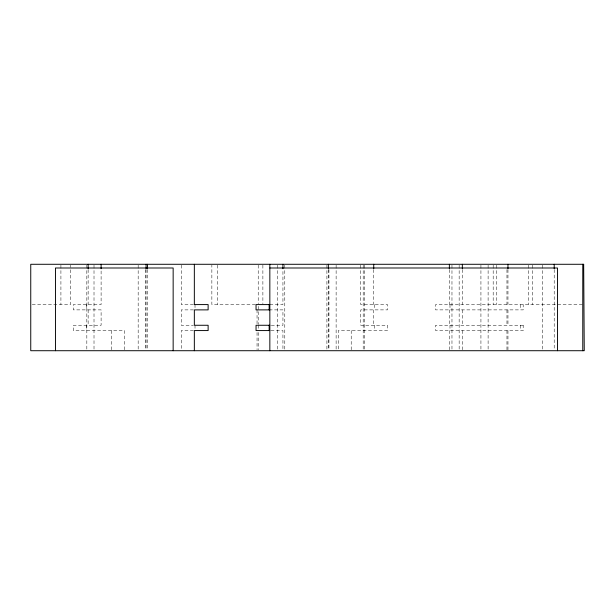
<?xml version="1.0" encoding="UTF-8"?>
<svg xmlns="http://www.w3.org/2000/svg" width="615" height="615" viewBox="0 0 615 615"><rect width="100%" height="100%" fill="white"/><g stroke="black" fill="none" stroke-linecap="round" stroke-linejoin="round"><path stroke-width="0.46" stroke-dasharray="3.08 2.31" d="M32.226 304.586L70.517 304.586L70.517 265.165M193.402 304.586L181.233 304.586L181.233 265.165M255.356 304.586L211.86 304.586L211.86 265.165M269.839 304.586L282.938 304.586L282.938 269.585M582.336 304.586L435.589 304.586L435.589 309.883L523.188 309.883L523.188 304.586M193.402 309.883L181.233 309.883L181.233 325.266L193.402 325.266M269.155 309.883L282.938 309.883L282.938 325.266L269.839 325.266M193.402 330.57L181.233 330.57L181.233 349.758M270.992 330.57L282.938 330.57L282.938 349.758M554.207 269.585L554.207 349.758M542.245 265.165L542.245 349.758M532.313 265.165L532.313 304.586M528.446 265.165L528.446 304.586M520.744 304.586L520.744 309.883M520.744 325.266L520.744 330.57M507.967 269.585L507.967 304.586M507.967 309.883L507.967 325.266M507.967 330.57L507.967 349.758M506.96 269.585L506.96 304.586M506.96 309.883L506.96 325.266M506.96 330.57L506.96 349.758M496.774 265.165L496.774 304.586M493.184 265.165L493.184 304.586M488.11 265.165L488.11 349.758M480.93 265.165L480.93 349.758M462.342 269.585L462.342 304.586M462.342 309.883L462.342 325.266M462.342 330.57L462.342 349.758M459.151 265.165L459.151 349.758M451.971 265.165L451.971 349.758M449.988 304.586L449.988 309.883M449.988 325.266L449.988 330.57M449.373 269.585L449.373 304.586M449.373 309.883L449.373 325.266M449.373 330.57L449.373 349.758M374.55 304.586L374.55 309.883M374.55 325.266L374.55 330.57M373.736 269.585L373.736 304.586M373.736 309.883L373.736 325.266M364.357 265.165L364.357 349.758M363.196 265.165L363.196 349.758M360.767 265.165L360.767 304.586L387.519 304.586L387.519 309.883L360.767 309.883L360.767 325.266L387.519 325.266L387.519 330.57L338.242 330.57L338.242 349.758M351.211 330.57L351.211 349.758M336.121 265.165L336.121 349.758M328.94 269.585L328.94 349.758M328.349 269.585L328.349 349.758M326.911 265.165L326.911 349.758M284.783 265.165L284.783 349.758M277.603 265.165L277.603 349.758M262.882 265.165L262.882 303.656M258.215 265.165L258.215 303.656M258.215 306.355L258.215 309.883M258.215 311.697L258.215 324.359M258.215 325.266L258.215 329.686M258.215 332.484L258.215 349.758M257.047 309.883L257.047 324.359M257.047 332.484L257.047 349.758M217.695 265.165L217.695 304.586M195.017 304.586L195.017 308.999M195.017 325.266L195.017 329.686M147.515 269.585L147.515 349.758M146.078 269.585L146.078 349.758M145.348 269.585L145.348 349.758M138.167 265.165L138.167 349.758M124.538 349.758L124.538 330.57L73.339 330.57L73.339 325.266L101.106 325.266L101.106 309.883L73.339 309.883L73.339 304.586L101.106 304.586L101.106 269.585M111.569 330.57L111.569 349.758M94.01 265.165L94.01 349.758M88.137 269.585L88.137 304.586M88.137 309.883L88.137 325.266M86.83 265.165L86.83 349.758M86.308 304.586L86.308 309.883M86.308 325.266L86.308 330.57M60.916 265.165L60.916 304.586M523.188 325.266L435.589 325.266L435.589 330.57L523.188 330.57L523.188 325.266"/><path stroke-width="0.92" d="M269.854 267.994L557.505 267.994L557.505 350.719M269.839 304.586L256.048 304.586L256.048 309.883L269.839 309.883M269.839 325.266L256.048 325.266L256.048 330.57L269.839 330.57M582.774 264.281L582.774 350.719M554.207 264.281L554.207 268.701M507.967 264.281L507.967 268.701M462.342 264.281L462.342 268.701M449.373 264.281L449.373 268.701M373.736 264.281L373.736 268.701M328.349 264.281L328.349 268.701M282.938 264.281L282.938 268.701M269.839 264.281L269.839 350.719M269.155 304.586L269.155 309.883M269.155 325.266L269.155 330.57M194.34 264.281L194.34 304.586L208.124 304.586L208.124 309.883L194.34 309.883L194.34 325.266L208.124 325.266L208.124 330.57L194.34 330.57L194.34 350.719M173.153 350.719L173.153 267.994L55.458 267.994L55.458 350.719M147.515 264.281L147.515 268.701M146.078 264.281L146.078 268.701M101.106 264.281L101.106 268.701M88.137 264.281L88.137 268.701M583.673 264.281L30.75 264.281L30.75 350.719L584.25 350.719L583.673 264.281"/></g></svg>
